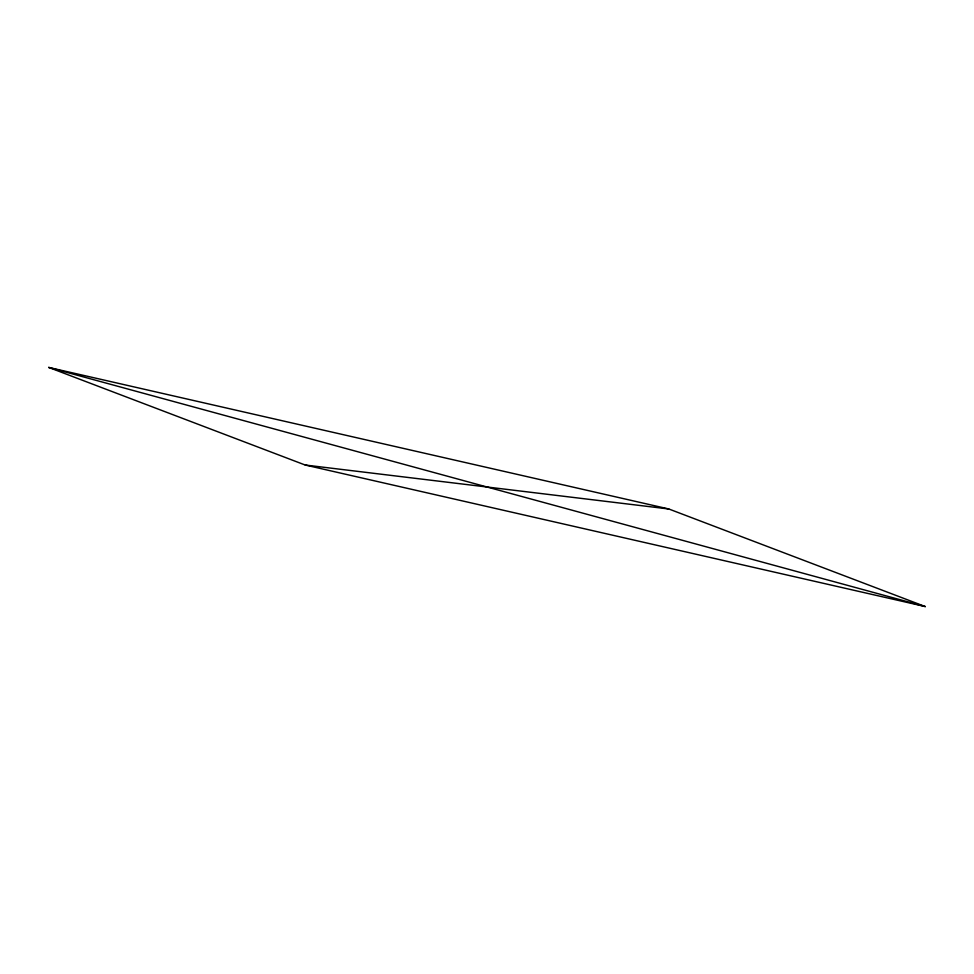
<?xml version="1.0" encoding="UTF-8"?>
<svg xmlns="http://www.w3.org/2000/svg" width="974" height="974" viewBox="0 0 974 974"><rect width="100%" height="100%" fill="white"/><g stroke="black" fill="none" stroke-linecap="round" stroke-linejoin="round"><path stroke-width="1.46" d="M305.203 465.024L668.797 508.976L925.3 606.571L305.203 465.024L48.7 367.429L668.797 508.976M48.7 367.429L925.3 606.571"/></g></svg>
